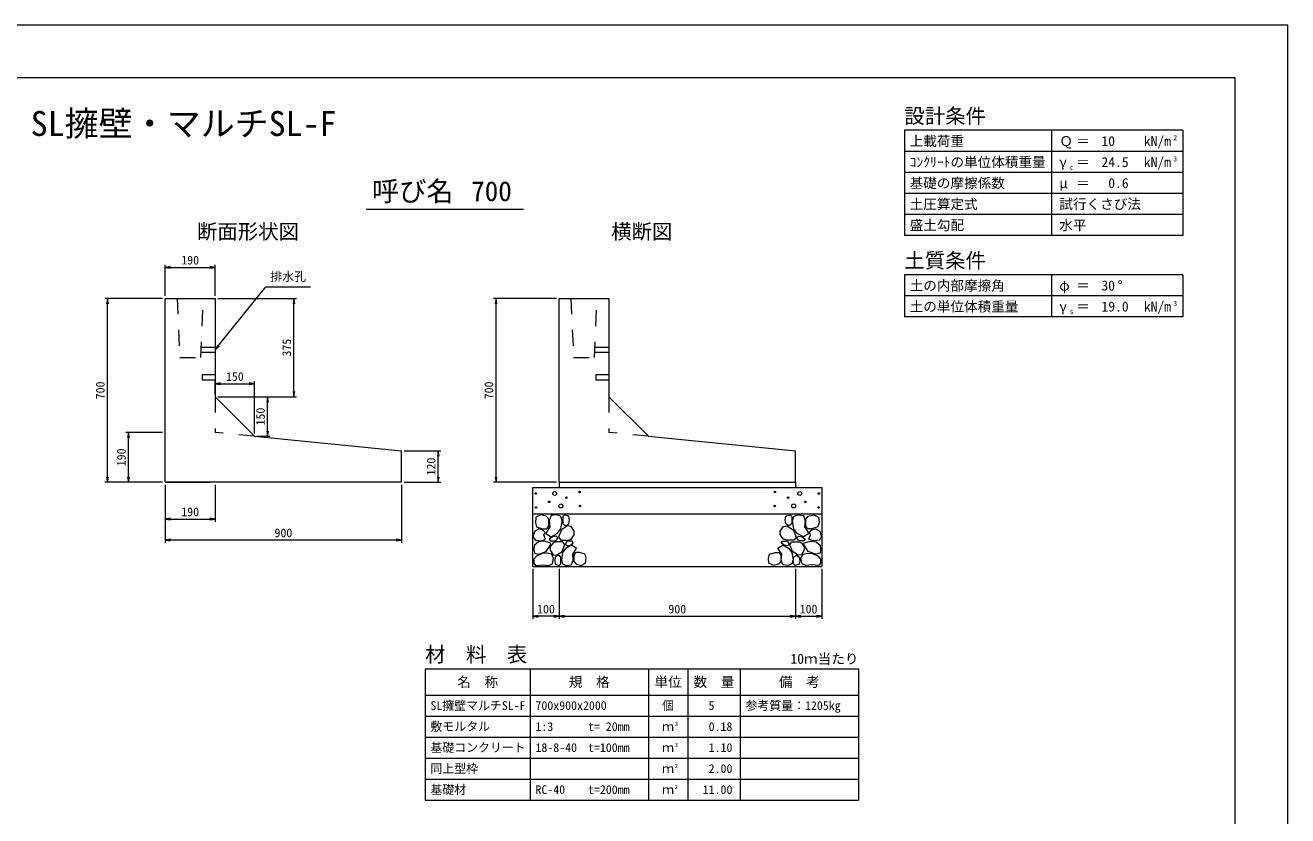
# Model space of a CAD drawing. Units: millimetres at full size, sheet at 1:10. Extents: x 103920 to 112330, y -109759 to -103819.
# Drawn here: x 107522 to 112330, y -106828 to -103819 of the extents above; entities that cross this region are included whole.
import ezdxf
from ezdxf.enums import TextEntityAlignment as Align

# ---------------------------------------------------------------- set-up
doc = ezdxf.new("R2010")
doc.units = ezdxf.units.MM
doc.header["$LTSCALE"] = 10
doc.linetypes.add('DASHED_SPACED', pattern=[12, 6, -6])
for name, color, linetype, lineweight in [('D-DCR-HCHn', 4, 'Continuous', 9), ('D-MTR-FRAM', 7, 'Continuous', 13), ('D-MTR-LINE', 7, 'Continuous', 13), ('D-STR-DIM', 7, 'Continuous', 9), ('D-STR-STRn', 1, 'Continuous', 13), ('D-TTL', 2, 'Continuous', 13), ('D-TTL-FRAM', 2, 'Continuous', 13), ('D-TTL-LINE', 7, 'Continuous', 18), ('D-TTL-TXT', 7, 'Continuous', 13)]:
    doc.layers.add(name, color=color, linetype=linetype, lineweight=lineweight)
for name, color, linetype in [('D-MTR', 7, 'Continuous'), ('D-MTR-TXT', 7, 'Continuous'), ('D-STR-TXT', 7, 'Continuous')]:
    doc.layers.add(name, color=color, linetype=linetype)
doc.styles.add('ＭＳ ゴシック', font='')
doc.styles.get('ＭＳ ゴシック').set_extended_font_data('MS Gothic')

# ---------------------------------------------------------------- blocks, each defined once
blk = doc.blocks.new('open_arrow')
at = {"color": 0, "linetype": 'Continuous', "lineweight": -2}
blk.add_lwpolyline([(7.5, 1.25), (0, 0), (7.5, -1.25)], dxfattribs=at)

msp = doc.modelspace()

# ---------------------------------------------------------------- linework, layer by layer
at = {"layer": 'D-DCR-HCHn'}
for points in [[(109506.31, -105687.13), (109485.51, -105682.51), (109467.01, -105691.76), (109464.7, -105712.56), (109469.33, -105728.74), (109492.44, -105735.67), (109508.62, -105735.67), (109515.55, -105724.12), (109515.55, -105698.69)], [(109524.8, -105684.82), (109517.87, -105705.62), (109520.18, -105728.74), (109504, -105754.17), (109524.8, -105765.72), (109547.91, -105754.17), (109561.78, -105735.67), (109566.41, -105705.62), (109561.78, -105689.44), (109547.91, -105682.51)], [(109568.72, -105689.44), (109568.72, -105717.18), (109580.27, -105724.12), (109591.83, -105717.18), (109594.14, -105701), (109591.83, -105687.13), (109575.65, -105682.51)], [(110441.5, -105689.44), (110441.5, -105717.18), (110429.95, -105724.12), (110418.39, -105717.18), (110416.08, -105701), (110418.39, -105687.13), (110434.57, -105682.51)], [(110485.42, -105684.82), (110492.35, -105705.62), (110490.04, -105728.74), (110506.22, -105754.17), (110485.42, -105765.72), (110462.31, -105754.17), (110448.44, -105735.67), (110443.81, -105705.62), (110448.44, -105689.44), (110462.31, -105682.51)], [(110503.91, -105687.13), (110524.71, -105682.51), (110543.21, -105691.76), (110545.52, -105712.56), (110540.9, -105728.74), (110517.78, -105735.67), (110501.6, -105735.67), (110494.67, -105724.12), (110494.67, -105698.69)], [(109564.09, -105740.3), (109552.54, -105768.03), (109561.78, -105779.59), (109589.52, -105779.59), (109601.08, -105774.97), (109612.64, -105758.79), (109612.64, -105744.92), (109601.08, -105726.43), (109587.21, -105724.12)], [(110446.13, -105740.3), (110457.68, -105768.03), (110448.44, -105779.59), (110420.7, -105779.59), (110409.14, -105774.97), (110397.58, -105758.79), (110397.58, -105744.92), (110409.14, -105726.43), (110423.01, -105724.12)], [(109462.39, -105744.92), (109455.46, -105765.72), (109464.7, -105779.59), (109487.82, -105781.9), (109503.6, -105775.13), (109497.06, -105758.79), (109501.69, -105749.54), (109492.44, -105740.3), (109478.57, -105735.67)], [(109529.42, -105765.72), (109517.87, -105774.97), (109522.49, -105781.9), (109538.67, -105781.9), (109545.6, -105779.59), (109550.23, -105770.35), (109543.29, -105763.41)], [(110480.8, -105765.72), (110492.35, -105774.97), (110487.73, -105781.9), (110471.55, -105781.9), (110464.62, -105779.59), (110459.99, -105770.35), (110466.93, -105763.41)], [(110547.83, -105744.92), (110554.76, -105765.72), (110545.52, -105779.59), (110522.4, -105781.9), (110506.62, -105775.13), (110513.16, -105758.79), (110508.53, -105749.54), (110517.78, -105740.3), (110531.65, -105735.67)], [(109506.27, -105821.72), (109523.39, -105796.04), (109521.25, -105789.62), (109497.7, -105783.19), (109476.3, -105785.33), (109461.32, -105798.18), (109459.18, -105813.16), (109461.32, -105828.14), (109478.44, -105832.42)], [(109566.19, -105821.72), (109576.89, -105796.04), (109568.33, -105785.33), (109542.65, -105785.33), (109531.95, -105789.62), (109521.25, -105804.6), (109521.25, -105817.44), (109531.95, -105834.56), (109544.79, -105836.7)], [(109602.58, -105873.08), (109609, -105853.82), (109606.86, -105832.42), (109621.84, -105808.88), (109602.58, -105798.18), (109581.17, -105808.88), (109568.33, -105826), (109564.05, -105853.82), (109568.33, -105868.8), (109581.17, -105875.22)], [(109598.3, -105798.18), (109609, -105789.62), (109604.72, -105783.19), (109589.73, -105783.19), (109583.31, -105785.33), (109579.03, -105793.9), (109585.45, -105800.32)], [(109619.7, -105870.94), (109638.96, -105875.22), (109656.08, -105866.66), (109658.22, -105847.4), (109653.94, -105832.42), (109632.54, -105826), (109617.56, -105826), (109611.14, -105836.7), (109611.14, -105860.24)], [(110390.52, -105870.94), (110371.26, -105875.22), (110354.14, -105866.66), (110352, -105847.4), (110356.28, -105832.42), (110377.68, -105826), (110392.66, -105826), (110399.08, -105836.7), (110399.08, -105860.24)], [(110407.64, -105873.08), (110401.22, -105853.82), (110403.36, -105832.42), (110388.38, -105808.88), (110407.64, -105798.18), (110429.05, -105808.88), (110441.89, -105826), (110446.17, -105853.82), (110441.89, -105868.8), (110429.05, -105875.22)], [(110411.92, -105798.18), (110401.22, -105789.62), (110405.5, -105783.19), (110420.49, -105783.19), (110426.91, -105785.33), (110431.19, -105793.9), (110424.77, -105800.32)], [(110444.03, -105821.72), (110433.33, -105796.04), (110441.89, -105785.33), (110467.57, -105785.33), (110478.27, -105789.62), (110488.97, -105804.6), (110488.97, -105817.44), (110478.27, -105834.56), (110465.43, -105836.7)], [(110503.96, -105821.72), (110486.83, -105796.04), (110488.97, -105789.62), (110512.52, -105783.19), (110533.92, -105785.33), (110548.9, -105798.18), (110551.04, -105813.16), (110548.9, -105828.14), (110531.78, -105832.42)], [(109514.83, -105875.22), (109529.81, -105868.8), (109534.09, -105847.4), (109525.53, -105832.42), (109510.55, -105828.14), (109491.28, -105830.28), (109469.88, -105838.84), (109459.18, -105851.68), (109459.18, -105866.66), (109465.6, -105875.22), (109491.28, -105873.08)], [(109561.91, -105868.8), (109561.91, -105843.12), (109551.21, -105836.7), (109540.51, -105843.12), (109538.37, -105858.1), (109540.51, -105870.94), (109555.49, -105875.22)], [(110448.31, -105868.8), (110448.31, -105843.12), (110459.01, -105836.7), (110469.71, -105843.12), (110471.85, -105858.1), (110469.71, -105870.94), (110454.73, -105875.22)], [(110495.39, -105875.22), (110480.41, -105868.8), (110476.13, -105847.4), (110484.69, -105832.42), (110499.67, -105828.14), (110518.94, -105830.28), (110540.34, -105838.84), (110551.04, -105851.68), (110551.04, -105866.66), (110544.62, -105875.22), (110518.94, -105873.08)]]:
    msp.add_lwpolyline(points, close=True, dxfattribs=at)
for centre, radius in [((109465.84, -105601.3), 3), ((109517.4, -105632.97), 3), ((109538.45, -105601.3), 7.5), ((109582.82, -105617.09), 3), ((109633.24, -105595.25), 3), ((110376.98, -105595.25), 3), ((110427.4, -105617.09), 3), ((110471.77, -105601.3), 7.5), ((110492.82, -105632.97), 3), ((110544.38, -105601.3), 3), ((109466.98, -105654.81), 3), ((109561.77, -105648.76), 7.5), ((109634.38, -105648.76), 3), ((110375.84, -105648.76), 3), ((110448.45, -105648.76), 7.5), ((110543.24, -105654.81), 3)]:
    msp.add_circle(centre, radius, dxfattribs=at)
at = {"layer": 'D-MTR-FRAM'}
for p, q in [((109045.11, -106268.73), (110695.11, -106268.73)), ((109045.11, -106268.73), (109045.11, -106768.73)), ((110695.11, -106268.73), (110695.11, -106768.73)), ((109045.11, -106768.73), (110695.11, -106768.73))]:
    msp.add_line(p, q, dxfattribs=at)
at = {"layer": 'D-MTR-LINE'}
for p, q in [((109445.11, -106268.73), (109445.11, -106768.73)), ((109895.11, -106268.73), (109895.11, -106768.73)), ((110045.11, -106268.73), (110045.11, -106768.73)), ((110245.11, -106268.73), (110245.11, -106768.73)), ((109045.11, -106368.73), (110695.11, -106368.73)), ((109045.11, -106448.73), (110695.11, -106448.73)), ((109045.11, -106528.73), (110695.11, -106528.73)), ((109045.11, -106608.73), (110695.11, -106608.73)), ((109045.11, -106688.73), (110695.11, -106688.73))]:
    msp.add_line(p, q, dxfattribs=at)
at = {"layer": 'D-STR-DIM'}
for p, q in [((108055.11, -104848.73), (108055.11, -104730.32)), ((108055.11, -104740.32), (108245.11, -104740.32)), ((108245.11, -104848.73), (108245.11, -104730.32)), ((108437.6, -104814.42), (108608.69, -104814.42)), ((108045.11, -104858.73), (107825.11, -104858.73)), ((107835.11, -105558.73), (107835.11, -104858.73)), ((108255.11, -104858.73), (108555.17, -104858.73)), ((108545.17, -105233.52), (108545.17, -104858.73)), ((109545.11, -104858.73), (109305.11, -104858.73)), ((109315.11, -105558.73), (109315.11, -104858.73)), ((108245.11, -105223.52), (108245.11, -105173.52)), ((108245.11, -105183.52), (108395.11, -105183.52)), ((108395.11, -105373.52), (108395.11, -105173.52)), ((108255.11, -105233.52), (108455.11, -105233.52)), ((108255.11, -105233.52), (108555.17, -105233.52)), ((108445.11, -105383.52), (108445.11, -105233.52)), ((108045.11, -105368.73), (107905.11, -105368.73)), ((107915.11, -105558.73), (107915.11, -105368.73)), ((108405.11, -105383.52), (108455.11, -105383.52)), ((108965.11, -105438.73), (109105.11, -105438.73)), ((109095.11, -105558.73), (109095.11, -105438.73)), ((108045.11, -105558.73), (107825.11, -105558.73)), ((108045.11, -105558.73), (107905.11, -105558.73)), ((108055.11, -105568.73), (108055.11, -105788.73)), ((108055.11, -105568.73), (108055.11, -105708.73)), ((108245.11, -105568.73), (108245.11, -105708.73)), ((108955.11, -105568.73), (108955.11, -105788.73)), ((108965.11, -105558.73), (109105.11, -105558.73)), ((109545.11, -105558.73), (109305.11, -105558.73)), ((108055.11, -105698.73), (108245.11, -105698.73)), ((108955.11, -105778.73), (108055.11, -105778.73)), ((109455.11, -105888.73), (109455.11, -106078.73)), ((109555.11, -105888.73), (109555.11, -106078.73)), ((109555.11, -105888.73), (109555.11, -106078.73)), ((110455.11, -105888.73), (110455.11, -106078.73)), ((110455.11, -105888.73), (110455.11, -106078.73)), ((110555.11, -105888.73), (110555.11, -106078.73)), ((109555.11, -106068.73), (109455.11, -106068.73)), ((109555.11, -106068.73), (110455.11, -106068.73)), ((110455.11, -106068.73), (110555.11, -106068.73))]:
    msp.add_line(p, q, dxfattribs=at)
msp.add_lwpolyline([(108245.11, -105053.73), (108257.65, -105038.14), (108437.6, -104814.42)], dxfattribs=at)
at = {"layer": 'D-STR-STRn'}
for p, q in [((108055.11, -105558.73), (108055.11, -104858.73)), ((108055.11, -104858.73), (108245.11, -104858.73)), ((108245.11, -104858.73), (108245.11, -105231.69)), ((109555.11, -105558.73), (109555.11, -104858.73)), ((109555.11, -104858.73), (109745.11, -104858.73)), ((109745.11, -104858.73), (109745.11, -105233.52)), ((108395.11, -105383.52), (108245.11, -105233.52)), ((109895.11, -105383.52), (109745.11, -105233.52)), ((108395.11, -105383.52), (108955.11, -105438.73)), ((109895.11, -105383.52), (110455.11, -105438.73)), ((108955.11, -105558.73), (108955.11, -105438.73)), ((110455.11, -105558.73), (110455.11, -105438.73)), ((108955.11, -105558.73), (108055.11, -105558.73)), ((108055.11, -105558.73), (108225.11, -105558.73)), ((109455.11, -105878.73), (109455.11, -105578.73)), ((109455.11, -105578.73), (110555.11, -105578.73)), ((109555.11, -105558.73), (110455.11, -105558.73)), ((109555.11, -105558.73), (109555.11, -105578.73)), ((109555.11, -105558.73), (109725.11, -105558.73)), ((110455.11, -105558.73), (110455.11, -105578.73)), ((110555.11, -105578.73), (110555.11, -105878.73)), ((109455.11, -105678.73), (110555.11, -105678.73)), ((109455.11, -105878.73), (110555.11, -105878.73))]:
    msp.add_line(p, q, dxfattribs=at)
at = {"layer": 'D-STR-STRn', "linetype": 'DASHED_SPACED'}
for p, q in [((108100.11, -104858.73), (108110.11, -105083.73)), ((108190.11, -105083.73), (108200.11, -104858.73)), ((109600.11, -104858.73), (109610.11, -105083.73)), ((109690.11, -105083.73), (109700.11, -104858.73)), ((108191.89, -105043.73), (108245.11, -105043.73)), ((109691.89, -105043.73), (109745.11, -105043.73)), ((108110.11, -105083.73), (108190.11, -105083.73)), ((108191, -105063.73), (108245.11, -105063.73)), ((109610.11, -105083.73), (109690.11, -105083.73)), ((109691, -105063.73), (109745.11, -105063.73))]:
    msp.add_line(p, q, dxfattribs=at)
at = {"layer": 'D-STR-STRn', "color": 2, "linetype": 'DASHED_SPACED'}
for p, q in [((108245.11, -105233.52), (108245.11, -105368.73)), ((109745.11, -105233.52), (109745.11, -105368.73)), ((108395.11, -105383.52), (108245.11, -105368.73)), ((109895.11, -105383.52), (109745.11, -105368.73))]:
    msp.add_line(p, q, dxfattribs=at)
at = {"layer": 'D-STR-STRn', "linetype": 'DASHED_SPACED'}
for points in [[(108245.11, -105149.23), (108195.11, -105149.23), (108195.11, -105168.23), (108245.11, -105168.23)], [(109745.11, -105149.23), (109695.11, -105149.23), (109695.11, -105168.23), (109745.11, -105168.23)]]:
    msp.add_lwpolyline(points, dxfattribs=at)
at = {"layer": 'D-TTL'}
for points in [[(103920.11, -109758.73), (112330.11, -109758.73), (112330.11, -103818.73), (103920.11, -103818.73)], [(104120.11, -109558.73), (112130.11, -109558.73), (112130.11, -104018.73), (104120.11, -104018.73)]]:
    msp.add_lwpolyline(points, close=True, dxfattribs=at)
at = {"layer": 'D-TTL-FRAM'}
for p, q in [((111930.11, -104218.73), (110870.11, -104218.73)), ((110870.11, -104218.73), (110870.11, -104618.73)), ((111930.11, -104218.73), (111930.11, -104618.73)), ((111930.11, -104618.73), (110870.11, -104618.73)), ((111930.11, -104768.73), (110870.11, -104768.73)), ((110870.11, -104768.73), (110870.11, -104928.73)), ((111930.11, -104768.73), (111930.11, -104928.73)), ((111930.11, -104928.73), (110870.11, -104928.73))]:
    msp.add_line(p, q, dxfattribs=at)
at = {"layer": 'D-TTL-LINE'}
for p, q in [((111430.11, -104218.73), (111430.11, -104618.73)), ((111930.11, -104298.73), (110870.11, -104298.73)), ((111930.11, -104378.73), (110870.11, -104378.73)), ((111930.11, -104458.73), (110870.11, -104458.73)), ((111930.11, -104538.73), (110870.11, -104538.73)), ((111430.11, -104768.73), (111430.11, -104928.73)), ((111930.11, -104848.73), (110870.11, -104848.73))]:
    msp.add_line(p, q, dxfattribs=at)
at = {"layer": 'D-TTL-TXT'}
msp.add_line((108820.11, -104518.73), (109420.11, -104518.73), dxfattribs=at)

# ---------------------------------------------------------------- block references
at = {"layer": 'D-STR-DIM', "xscale": 2.67, "yscale": 2.67}
for p in [(108055.11, -104740.32), (108245.11, -105183.52), (108055.11, -105698.73), (108055.11, -105778.73), (109455.11, -106068.73), (109555.11, -106068.73), (110455.11, -106068.73)]:
    msp.add_blockref('open_arrow', p, dxfattribs=at)
for p, rotation in [((108245.11, -104740.32), 180), ((107835.11, -104858.73), 270), ((108545.17, -104858.73), 270), ((109315.11, -104858.73), 270), ((108245.11, -105053.73), 51.2), ((108395.11, -105183.52), 180), ((108445.11, -105233.52), 270), ((108545.17, -105233.52), 90), ((107915.11, -105368.73), 270), ((108445.11, -105383.52), 90), ((109095.11, -105438.73), 270), ((107835.11, -105558.73), 90), ((107915.11, -105558.73), 90), ((109095.11, -105558.73), 90), ((109315.11, -105558.73), 90), ((108245.11, -105698.73), 180), ((108955.11, -105778.73), 180), ((109555.11, -106068.73), 180), ((110455.11, -106068.73), 180), ((110555.11, -106068.73), 180)]:
    msp.add_blockref('open_arrow', p, dxfattribs=dict(at, rotation=rotation))

# ---------------------------------------------------------------- texts
at = {"layer": 'D-MTR', "style": 'ＭＳ ゴシック'}
msp.add_text('材\u3000料\u3000表', height=56.96, dxfattribs=at).set_placement((109045.11, -106259.65), align=Align.BOTTOM_LEFT)
msp.add_text('10ｍ当たり', height=37.98, dxfattribs=at).set_placement((110695.11, -106261.01), align=Align.BOTTOM_RIGHT)
at = {"layer": 'D-MTR-TXT', "style": 'ＭＳ ゴシック'}
for s, height, p in [('名\u3000称', 37.98, (109245.11, -106318.73)), ('規\u3000格', 37.98, (109670.11, -106318.73)), ('単位', 37.98, (109970.11, -106318.73)), ('数\u3000量', 37.98, (110145.11, -106318.73)), ('備\u3000考', 37.98, (110470.11, -106318.73)), ('個', 33.23, (109970.11, -106408.73)), ('ｍ', 33.23, (109970.11, -106488.73)), ('ｍ', 33.23, (109970.11, -106568.73)), ('ｍ', 33.23, (109970.11, -106648.73)), ('ｍ', 33.23, (109970.11, -106728.73))]:
    msp.add_text(s, height=height, dxfattribs=at).set_placement(p, align=Align.MIDDLE_CENTER)
for s, p in [('SL擁壁マルチSL-F', (109065.11, -106408.73)), ('700x900x2000', (109465.11, -106408.73)), ('参考質量：1205kg', (110265.11, -106408.73)), ('敷モルタル', (109065.11, -106488.73)), ('1:3', (109465.11, -106488.73)), ('t= 20mm', (109665.11, -106488.73)), ('基礎コンクリート', (109065.11, -106568.73)), ('18-8-40', (109465.11, -106568.73)), ('t=100mm', (109665.11, -106568.73)), ('同上型枠', (109065.11, -106648.73)), ('基礎材', (109065.11, -106728.73)), ('RC-40', (109465.11, -106728.73)), ('t=200mm', (109665.11, -106728.73))]:
    msp.add_text(s, height=33.23, dxfattribs=at).set_placement(p, align=Align.MIDDLE_LEFT)
for s, p in [('5', (110146.89, -106408.73)), ('0.18', (110215.11, -106488.73)), ('1.10', (110215.11, -106568.73)), ('2.00', (110215.11, -106648.73)), ('11.00', (110215.11, -106728.73))]:
    msp.add_text(s, height=33.23, dxfattribs=at).set_placement(p, align=Align.MIDDLE_RIGHT)
for s, p in [('3', (109995.11, -106491.91)), ('3', (109995.11, -106571.91)), ('2', (109995.11, -106651.91)), ('2', (109995.11, -106731.91))]:
    msp.add_text(s, height=16.61, dxfattribs=at).set_placement(p, align=Align.BOTTOM_LEFT)
at = {"layer": 'D-STR-DIM', "style": 'ＭＳ ゴシック'}
for s, p in [('190', (108150.11, -104712.82)), ('150', (108320.11, -105156.02)), ('190', (108150.11, -105671.23)), ('900', (108505.11, -105751.23)), ('100', (109505.11, -106041.23)), ('900', (110005.11, -106041.23)), ('100', (110505.11, -106041.23))]:
    msp.add_text(s, height=33.23, dxfattribs=at).set_placement(p, align=Align.MIDDLE_CENTER)
for s, p in [('375', (108517.67, -105046.12)), ('700', (107807.61, -105208.73)), ('700', (109287.61, -105208.73)), ('150', (108417.61, -105308.52)), ('190', (107887.61, -105463.73)), ('120', (109067.61, -105498.73))]:
    msp.add_text(s, height=33.23, rotation=90, dxfattribs=at).set_placement(p, align=Align.MIDDLE_CENTER)
at = {"layer": 'D-STR-TXT', "style": 'ＭＳ ゴシック'}
msp.add_text('排水孔', height=33.23, dxfattribs=at).set_placement((108455.32, -104802.23), align=Align.BOTTOM_LEFT)
at = {"layer": 'D-TTL-TXT', "style": 'ＭＳ ゴシック'}
for s, height, p in [('SL擁壁・マルチSL-F', 94.94, (108125.11, -104268.73)), ('呼び名', 75.95, (108997.61, -104511.23)), ('700', 75.95, (109297.61, -104511.23)), ('断面形状図', 56.96, (108370.11, -104649.65)), ('横断図', 56.96, (109870.11, -104649.65))]:
    msp.add_text(s, height=height, dxfattribs=at).set_placement(p, align=Align.BOTTOM_CENTER)
for s, height, p in [('設計条件', 56.96, (110870.11, -104209.65)), ('上載荷重', 37.98, (110890.11, -104290.01)), ('Ｑ', 37.98, (111460.11, -104290.01)), ('kN/m', 37.98, (111782.11, -104290.01)), ('2', 18.99, (111894.11, -104262.37)), ('＝', 37.98, (111524.11, -104290.01)), ('ｺﾝｸﾘｰﾄの単位体積重量', 37.98, (110890.11, -104370.01)), ('γ', 37.98, (111460.11, -104370.01)), ('＝', 37.98, (111524.11, -104370.01)), ('kN/m', 37.98, (111782.11, -104370.01)), ('3', 18.99, (111894.11, -104342.37)), ('c', 18.99, (111500.11, -104374.37)), ('基礎の摩擦係数', 37.98, (110890.11, -104450.01)), ('μ', 37.98, (111460.11, -104450.01)), ('＝', 37.98, (111524.11, -104450.01)), ('土圧算定式', 37.98, (110890.11, -104530.01)), ('試行くさび法', 37.98, (111460.11, -104530.01)), ('盛土勾配', 37.98, (110890.11, -104610.01)), ('水平', 37.98, (111460.11, -104610.01)), ('土質条件', 56.96, (110870.11, -104759.65)), ('土の内部摩擦角', 37.98, (110890.11, -104840.01)), ('φ', 37.98, (111460.11, -104840.01)), ('＝', 37.98, (111524.11, -104840.01)), ('°', 37.98, (111682.11, -104840.01)), ('土の単位体積重量', 37.98, (110890.11, -104920.01)), ('γ', 37.98, (111460.11, -104920.01)), ('s', 18.99, (111500.11, -104924.37)), ('＝', 37.98, (111524.11, -104920.01)), ('kN/m', 37.98, (111782.11, -104920.01)), ('3', 18.99, (111894.11, -104892.37))]:
    msp.add_text(s, height=height, dxfattribs=at).set_placement(p, align=Align.BOTTOM_LEFT)
for s, p in [('10', (111672.11, -104290.01)), ('24.5', (111724.11, -104370.01)), ('0.6', (111724.11, -104450.01)), ('30', (111672.11, -104840.01)), ('19.0', (111724.11, -104920.01))]:
    msp.add_text(s, height=37.98, dxfattribs=at).set_placement(p, align=Align.BOTTOM_RIGHT)

doc.saveas('drawing.dxf')
